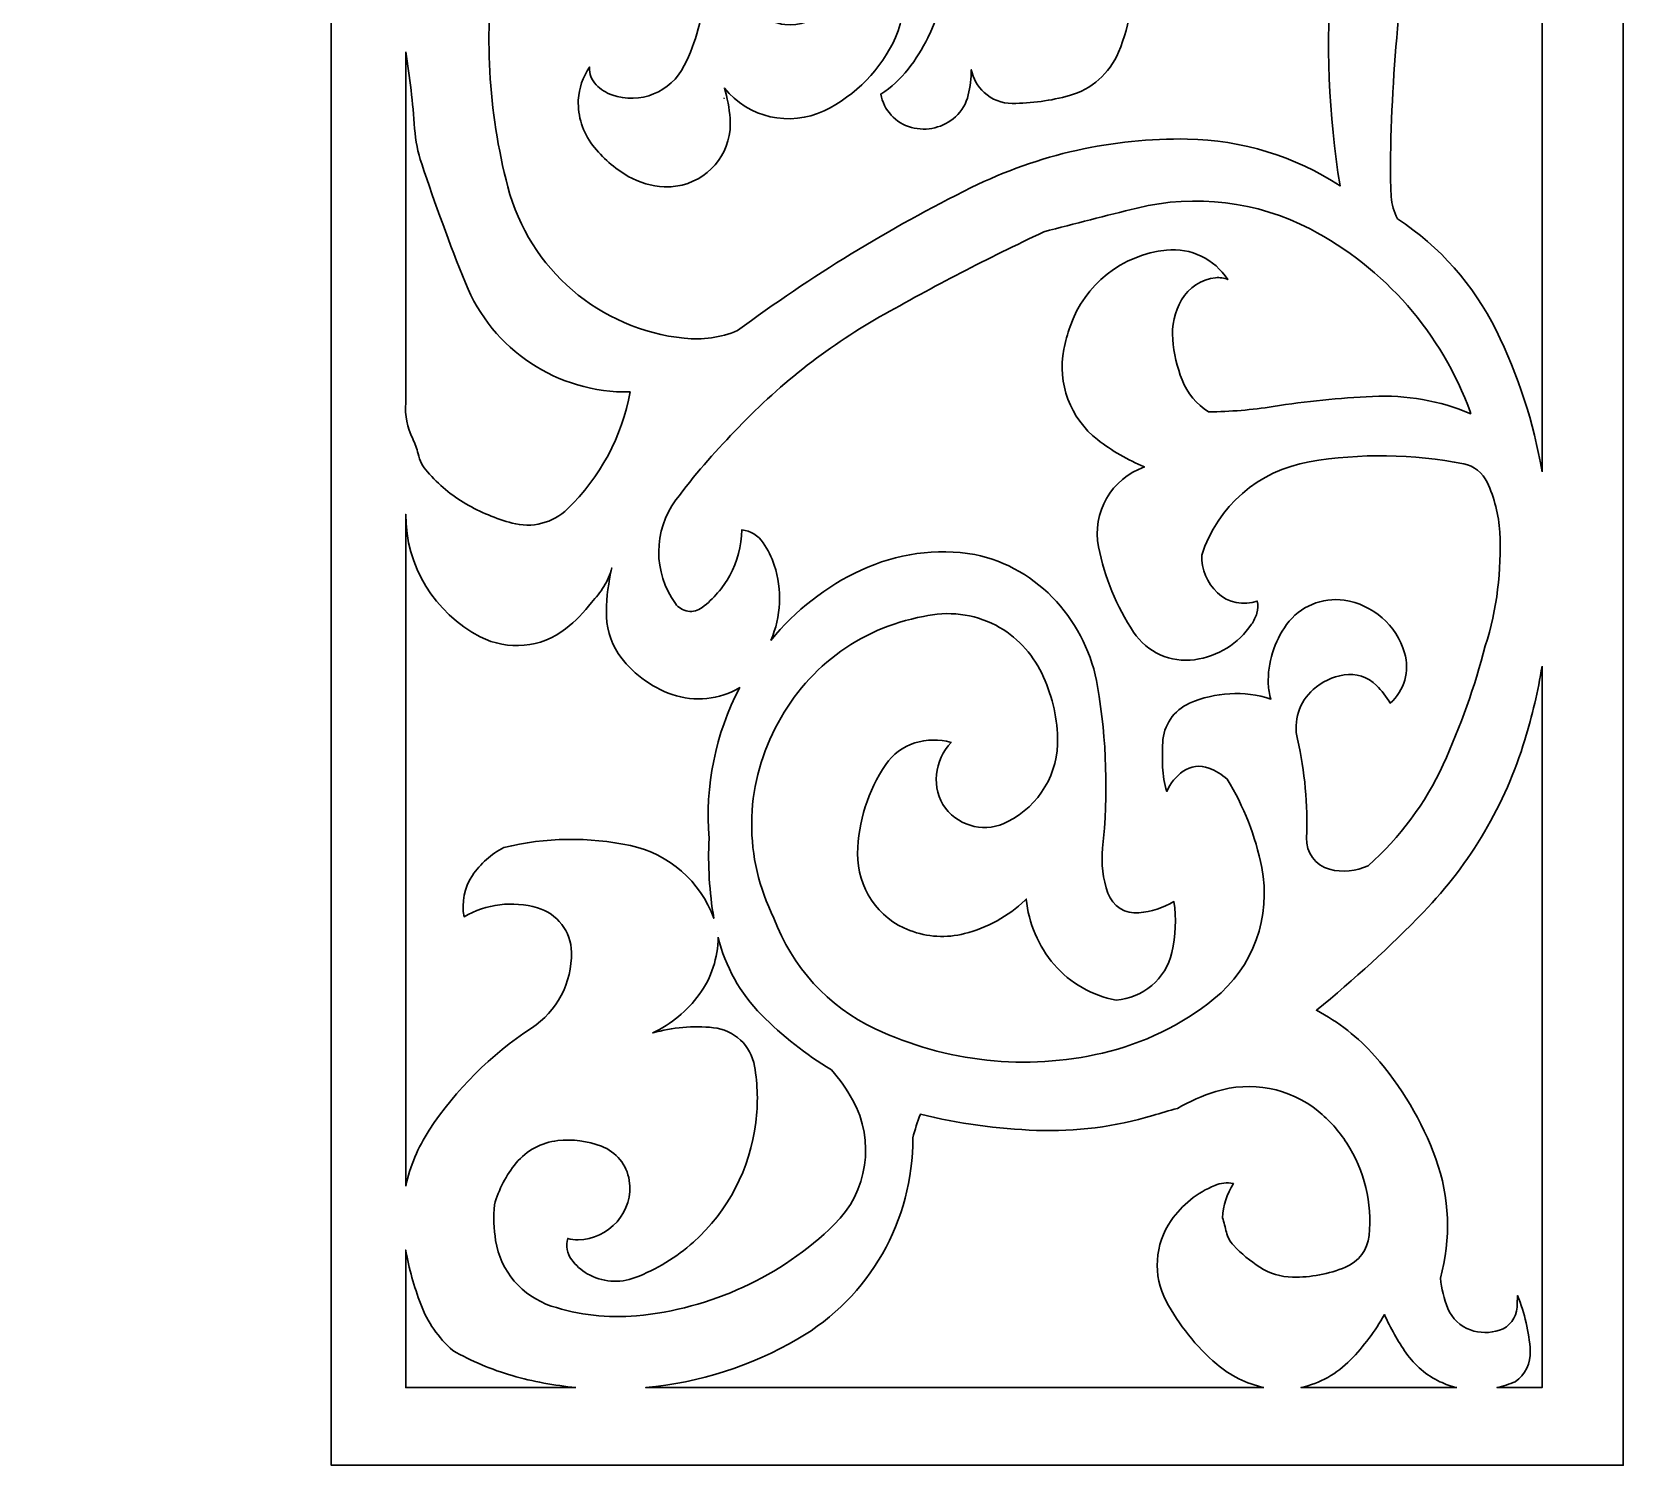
# Model space of a CAD drawing. Header units: centimetres. Extents: x 20.15 to 27, y -4.39 to 2.22.
# Drawn here: x 25.434 to 27, y -4.388 to -2.978 of the extents above; entities that cross this region are included whole.
import ezdxf

# ---------------------------------------------------------------- set-up
doc = ezdxf.new("R2010")
doc.units = ezdxf.units.CM
doc.header["$MEASUREMENT"] = 0
doc.layers.add('layer 1', color=7, linetype='Continuous')

msp = doc.modelspace()

# ---------------------------------------------------------------- linework, layer by layer
at = {"layer": 'layer 1', "color": 250, "lineweight": 30}
for points, knots in [([(26.99977, 2.218), (26.99977, 2.218), (26.99977, -4.38808), (26.99977, -4.38808), (26.99977, -4.38808), (26.99977, -4.38808), (25.72893, -4.38808), (25.72893, -4.38808), (25.72893, -4.38808), (25.72893, -4.38808), (25.72892, 0.95348), (25.72892, 0.95348), (25.72892, 0.95348), (25.72892, 0.95348), (21.4172, 0.95348), (21.4172, 0.95348), (21.4172, 0.95348), (21.4172, 0.95348), (21.4172, -4.38808), (21.4172, -4.38808), (21.4172, -4.38808), (21.4172, -4.38808), (20.1468, -4.38808), (20.1468, -4.38808), (20.1468, -4.38808), (20.1468, -4.38808), (20.1468, 2.218), (20.1468, 2.218), (20.1468, 2.218), (20.1468, 2.218), (26.99977, 2.218), (26.99977, 2.218)], [0, 0, 0, 0, 0.1111111, 0.1111111, 0.1111111, 0.1111111, 0.2222222, 0.2222222, 0.2222222, 0.2222222, 0.3333333, 0.3333333, 0.3333333, 0.3333333, 0.4444444, 0.4444444, 0.4444444, 0.4444444, 0.5555556, 0.5555556, 0.5555556, 0.5555556, 0.6666667, 0.6666667, 0.6666667, 0.6666667, 0.7777778, 0.7777778, 0.7777778, 0.7777778, 1, 1, 1, 1]), ([(26.23177, -2.88239), (26.23664, -2.89434), (26.23765, -2.90752), (26.23467, -2.92007), (26.23467, -2.92007), (26.23134, -2.93385), (26.2243, -2.94646), (26.21431, -2.95652), (26.21431, -2.95652), (26.20401, -2.9669), (26.18956, -2.97207), (26.17501, -2.97057), (26.17501, -2.97057), (26.15707, -2.96846), (26.14195, -2.95615), (26.13624, -2.93901), (26.13624, -2.93901), (26.13363, -2.9312), (26.13307, -2.92285), (26.13462, -2.91476), (26.13462, -2.91476), (26.13616, -2.90678), (26.1387, -2.89902), (26.1422, -2.89168), (26.1422, -2.89168), (26.15194, -2.85563), (26.15621, -2.81834), (26.15488, -2.78104), (26.15488, -2.78104), (26.15427, -2.76394), (26.14641, -2.74793), (26.13325, -2.737), (26.13325, -2.737), (26.12148, -2.73175), (26.10975, -2.7264), (26.09806, -2.72094), (26.09806, -2.72094), (26.08636, -2.71547), (26.07424, -2.71097), (26.06181, -2.70747), (26.06181, -2.70747), (26.115, -2.68803), (26.173, -2.68589), (26.22749, -2.70133), (26.22749, -2.70133), (26.26594, -2.71223), (26.29796, -2.73899), (26.31552, -2.77489), (26.31552, -2.77489), (26.34771, -2.84068), (26.34775, -2.91769), (26.31568, -2.98354), (26.31568, -2.98354), (26.31034, -2.99447), (26.30389, -3.00482), (26.29641, -3.01442), (26.29641, -3.01442), (26.28891, -3.02406), (26.2798, -3.03235), (26.26949, -3.03891), (26.26949, -3.03891), (26.27233, -3.05477), (26.28404, -3.06755), (26.29958, -3.07177), (26.29958, -3.07177), (26.31485, -3.07591), (26.33118, -3.07198), (26.34289, -3.06133), (26.34289, -3.06133), (26.34918, -3.0556), (26.35358, -3.0481), (26.35552, -3.03982), (26.35552, -3.03982), (26.35743, -3.03169), (26.3584, -3.02338), (26.35841, -3.01503), (26.35841, -3.01503), (26.36027, -3.02361), (26.3647, -3.03142), (26.37111, -3.03742), (26.37111, -3.03742), (26.37864, -3.0443), (26.38847, -3.04812), (26.39867, -3.04812), (26.39867, -3.04812), (26.41771, -3.04813), (26.43666, -3.04553), (26.455, -3.04042), (26.455, -3.04042), (26.47678, -3.03433), (26.49458, -3.01865), (26.50334, -2.9978), (26.50334, -2.9978), (26.51512, -2.96977), (26.51917, -2.93911), (26.51508, -2.90898), (26.51508, -2.90898), (26.51415, -2.90221), (26.51234, -2.89558), (26.50967, -2.88928), (26.50967, -2.88928), (26.50702, -2.88301), (26.50417, -2.87682), (26.50114, -2.87073), (26.50114, -2.87073), (26.51638, -2.88049), (26.53342, -2.88712), (26.55126, -2.89023), (26.55126, -2.89023), (26.5895, -2.89686), (26.62612, -2.87215), (26.63419, -2.8342), (26.63419, -2.8342), (26.64127, -2.80099), (26.64353, -2.76695), (26.64089, -2.73311), (26.64089, -2.73311), (26.65994, -2.74758), (26.68673, -2.7457), (26.70353, -2.72867), (26.70353, -2.72867), (26.71893, -2.71306), (26.7268, -2.69157), (26.72511, -2.66971), (26.72511, -2.66971), (26.72449, -2.6617), (26.72253, -2.65385), (26.71931, -2.64649), (26.71931, -2.64649), (26.71599, -2.63891), (26.70988, -2.63291), (26.70224, -2.62973), (26.70224, -2.62973), (26.70409, -2.64006), (26.70239, -2.65072), (26.69742, -2.65996), (26.69742, -2.65996), (26.69236, -2.66939), (26.68339, -2.6761), (26.67292, -2.67831), (26.67292, -2.67831), (26.66269, -2.68047), (26.65201, -2.67856), (26.64316, -2.67301), (26.64316, -2.67301), (26.62859, -2.66386), (26.62133, -2.64654), (26.62499, -2.62973), (26.62499, -2.62973), (26.64038, -2.61484), (26.65173, -2.59629), (26.65797, -2.5758), (26.65797, -2.5758), (26.66412, -2.55562), (26.66903, -2.5351), (26.6727, -2.51432), (26.6727, -2.51432), (26.68014, -2.50442), (26.69164, -2.49839), (26.70402, -2.4979), (26.70402, -2.4979), (26.7164, -2.4974), (26.7284, -2.50255), (26.73661, -2.51182), (26.73661, -2.51182), (26.74411, -2.52031), (26.75051, -2.52972), (26.75564, -2.53981), (26.75564, -2.53981), (26.76576, -2.54121), (26.77606, -2.54018), (26.7857, -2.53681), (26.7857, -2.53681), (26.79603, -2.53321), (26.80332, -2.52396), (26.8044, -2.51308), (26.8044, -2.51308), (26.80648, -2.49227), (26.80051, -2.47147), (26.78771, -2.45494), (26.78771, -2.45494), (26.77495, -2.43845), (26.7566, -2.42723), (26.73611, -2.4234), (26.73611, -2.4234), (26.71523, -2.41951), (26.69365, -2.42268), (26.67478, -2.43242), (26.67478, -2.43242), (26.66588, -2.43702), (26.65901, -2.44475), (26.65548, -2.45412), (26.65548, -2.45412), (26.66246, -2.44219), (26.66634, -2.4287), (26.66676, -2.41487), (26.66676, -2.41487), (26.66727, -2.3959), (26.66108, -2.37737), (26.64926, -2.36252), (26.64926, -2.36252), (26.63734, -2.34756), (26.62002, -2.33792), (26.60103, -2.33567), (26.60103, -2.33567), (26.5589, -2.33069), (26.51664, -2.34362), (26.48453, -2.37136), (26.48453, -2.37136), (26.46733, -2.38623), (26.45544, -2.4063), (26.45068, -2.42854), (26.45068, -2.42854), (26.446, -2.45213), (26.44882, -2.47657), (26.45874, -2.49848), (26.45874, -2.49848), (26.46201, -2.48802), (26.46764, -2.47845), (26.47518, -2.47052), (26.47518, -2.47052), (26.48268, -2.46263), (26.4914, -2.45599), (26.50098, -2.45085), (26.50098, -2.45085), (26.51892, -2.44123), (26.54096, -2.44367), (26.55637, -2.45696), (26.55637, -2.45696), (26.57104, -2.46962), (26.57979, -2.48782), (26.58054, -2.50718), (26.58054, -2.50718), (26.58214, -2.5488), (26.5685, -2.58959), (26.5422, -2.62189), (26.5422, -2.62189), (26.49913, -2.67485), (26.42131, -2.6831), (26.36797, -2.64051), (26.36797, -2.64051), (26.33985, -2.6178), (26.32284, -2.58407), (26.32129, -2.54795), (26.32129, -2.54795), (26.31597, -2.42391), (26.38688, -2.30905), (26.50008, -2.25807), (26.50008, -2.25807), (26.57111, -2.22609), (26.65117, -2.22013), (26.72617, -2.24119), (26.72617, -2.24119), (26.80085, -2.26216), (26.85508, -2.32685), (26.86278, -2.40404), (26.86278, -2.40404), (26.86781, -2.45449), (26.86372, -2.50546), (26.85074, -2.55448), (26.85074, -2.55448), (26.83885, -2.58192), (26.82509, -2.60852), (26.80956, -2.63409), (26.80956, -2.63409), (26.79404, -2.65964), (26.77984, -2.68597), (26.76701, -2.71297), (26.76701, -2.71297), (26.73687, -2.77744), (26.71853, -2.84676), (26.71285, -2.9177), (26.71285, -2.9177), (26.70719, -2.98832), (26.71001, -3.05936), (26.72124, -3.12931), (26.72124, -3.12931), (26.6766, -3.10014), (26.62466, -3.08416), (26.57135, -3.08321), (26.57135, -3.08321), (26.49758, -3.0819), (26.4246, -3.09829), (26.35848, -3.13103), (26.35848, -3.13103), (26.27778, -3.17098), (26.20083, -3.21807), (26.12853, -3.27174), (26.12853, -3.27174), (26.11196, -3.27849), (26.09397, -3.28105), (26.07618, -3.27922), (26.07618, -3.27922), (25.99294, -3.27065), (25.92373, -3.2112), (25.90257, -3.13024), (25.90257, -3.13024), (25.88312, -3.05572), (25.87889, -2.97801), (25.89012, -2.90181), (25.89012, -2.90181), (25.896, -2.86193), (25.91227, -2.82426), (25.93729, -2.79264), (25.93729, -2.79264), (25.94317, -2.78521), (25.94958, -2.77821), (25.95646, -2.77168), (25.95646, -2.77168), (25.96519, -2.77065), (25.97394, -2.76976), (25.9827, -2.76901), (25.9827, -2.76901), (25.99145, -2.76827), (26.00018, -2.76746), (26.00891, -2.7666), (26.00891, -2.7666), (26.02307, -2.765), (26.03726, -2.76363), (26.05147, -2.7625), (26.05147, -2.7625), (26.06588, -2.76136), (26.08036, -2.76365), (26.09371, -2.7692), (26.09371, -2.7692), (26.10635, -2.77445), (26.11401, -2.78743), (26.1125, -2.80104), (26.1125, -2.80104), (26.11032, -2.8207), (26.10668, -2.84016), (26.10163, -2.85928), (26.10163, -2.85928), (26.0983, -2.87188), (26.09676, -2.88489), (26.09707, -2.89791), (26.09707, -2.89791), (26.09737, -2.91088), (26.09711, -2.92386), (26.09628, -2.9368), (26.09628, -2.9368), (26.09451, -2.9626), (26.08767, -2.9878), (26.07615, -3.01095), (26.07615, -3.01095), (26.06313, -3.03717), (26.03254, -3.04953), (26.00494, -3.03978), (26.00494, -3.03978), (25.99911, -3.03761), (25.99382, -3.03419), (25.98944, -3.02978), (25.98944, -3.02978), (25.98491, -3.0252), (25.98259, -3.01888), (25.98309, -3.01246), (25.98309, -3.01246), (25.97637, -3.02197), (25.9725, -3.0332), (25.97194, -3.04484), (25.97194, -3.04484), (25.97129, -3.06084), (25.97627, -3.07655), (25.98603, -3.08924), (25.98603, -3.08924), (25.99559, -3.10167), (26.0075, -3.11208), (26.0211, -3.11989), (26.0211, -3.11989), (26.03192, -3.1261), (26.04407, -3.12962), (26.05653, -3.13015), (26.05653, -3.13015), (26.06244, -3.13039), (26.06834, -3.12982), (26.07409, -3.12845), (26.07409, -3.12845), (26.10378, -3.12111), (26.12376, -3.09336), (26.12123, -3.06288), (26.12123, -3.06288), (26.1204, -3.05276), (26.11851, -3.04276), (26.11559, -3.03303), (26.11559, -3.03303), (26.1392, -3.06234), (26.17981, -3.07157), (26.21374, -3.05529), (26.21374, -3.05529), (26.24495, -3.04032), (26.26983, -3.01478), (26.28395, -2.98318), (26.28395, -2.98318), (26.29906, -2.94935), (26.29093, -2.90971), (26.26371, -2.88459), (26.26371, -2.88459), (26.25901, -2.8816), (26.25354, -2.88006), (26.24797, -2.88016), (26.24797, -2.88016), (26.2425, -2.88027), (26.23706, -2.88101), (26.23177, -2.88239)], [0, 0, 0, 0, 0.0098039, 0.0098039, 0.0098039, 0.0098039, 0.0196078, 0.0196078, 0.0196078, 0.0196078, 0.0294118, 0.0294118, 0.0294118, 0.0294118, 0.0392157, 0.0392157, 0.0392157, 0.0392157, 0.0490196, 0.0490196, 0.0490196, 0.0490196, 0.0588235, 0.0588235, 0.0588235, 0.0588235, 0.0686275, 0.0686275, 0.0686275, 0.0686275, 0.0784314, 0.0784314, 0.0784314, 0.0784314, 0.0882353, 0.0882353, 0.0882353, 0.0882353, 0.0980392, 0.0980392, 0.0980392, 0.0980392, 0.1078431, 0.1078431, 0.1078431, 0.1078431, 0.1176471, 0.1176471, 0.1176471, 0.1176471, 0.127451, 0.127451, 0.127451, 0.127451, 0.1372549, 0.1372549, 0.1372549, 0.1372549, 0.1470588, 0.1470588, 0.1470588, 0.1470588, 0.1568627, 0.1568627, 0.1568627, 0.1568627, 0.1666667, 0.1666667, 0.1666667, 0.1666667, 0.1764706, 0.1764706, 0.1764706, 0.1764706, 0.1862745, 0.1862745, 0.1862745, 0.1862745, 0.1960784, 0.1960784, 0.1960784, 0.1960784, 0.2058824, 0.2058824, 0.2058824, 0.2058824, 0.2156863, 0.2156863, 0.2156863, 0.2156863, 0.2254902, 0.2254902, 0.2254902, 0.2254902, 0.2352941, 0.2352941, 0.2352941, 0.2352941, 0.245098, 0.245098, 0.245098, 0.245098, 0.254902, 0.254902, 0.254902, 0.254902, 0.2647059, 0.2647059, 0.2647059, 0.2647059, 0.2745098, 0.2745098, 0.2745098, 0.2745098, 0.2843137, 0.2843137, 0.2843137, 0.2843137, 0.2941176, 0.2941176, 0.2941176, 0.2941176, 0.3039216, 0.3039216, 0.3039216, 0.3039216, 0.3137255, 0.3137255, 0.3137255, 0.3137255, 0.3235294, 0.3235294, 0.3235294, 0.3235294, 0.3333333, 0.3333333, 0.3333333, 0.3333333, 0.3431373, 0.3431373, 0.3431373, 0.3431373, 0.3529412, 0.3529412, 0.3529412, 0.3529412, 0.3627451, 0.3627451, 0.3627451, 0.3627451, 0.372549, 0.372549, 0.372549, 0.372549, 0.3823529, 0.3823529, 0.3823529, 0.3823529, 0.3921569, 0.3921569, 0.3921569, 0.3921569, 0.4019608, 0.4019608, 0.4019608, 0.4019608, 0.4117647, 0.4117647, 0.4117647, 0.4117647, 0.4215686, 0.4215686, 0.4215686, 0.4215686, 0.4313725, 0.4313725, 0.4313725, 0.4313725, 0.4411765, 0.4411765, 0.4411765, 0.4411765, 0.4509804, 0.4509804, 0.4509804, 0.4509804, 0.4607843, 0.4607843, 0.4607843, 0.4607843, 0.4705882, 0.4705882, 0.4705882, 0.4705882, 0.4803922, 0.4803922, 0.4803922, 0.4803922, 0.4901961, 0.4901961, 0.4901961, 0.4901961, 0.5, 0.5, 0.5, 0.5, 0.5098039, 0.5098039, 0.5098039, 0.5098039, 0.5196078, 0.5196078, 0.5196078, 0.5196078, 0.5294118, 0.5294118, 0.5294118, 0.5294118, 0.5392157, 0.5392157, 0.5392157, 0.5392157, 0.5490196, 0.5490196, 0.5490196, 0.5490196, 0.5588235, 0.5588235, 0.5588235, 0.5588235, 0.5686275, 0.5686275, 0.5686275, 0.5686275, 0.5784314, 0.5784314, 0.5784314, 0.5784314, 0.5882353, 0.5882353, 0.5882353, 0.5882353, 0.5980392, 0.5980392, 0.5980392, 0.5980392, 0.6078431, 0.6078431, 0.6078431, 0.6078431, 0.6176471, 0.6176471, 0.6176471, 0.6176471, 0.627451, 0.627451, 0.627451, 0.627451, 0.6372549, 0.6372549, 0.6372549, 0.6372549, 0.6470588, 0.6470588, 0.6470588, 0.6470588, 0.6568627, 0.6568627, 0.6568627, 0.6568627, 0.6666667, 0.6666667, 0.6666667, 0.6666667, 0.6764706, 0.6764706, 0.6764706, 0.6764706, 0.6862745, 0.6862745, 0.6862745, 0.6862745, 0.6960784, 0.6960784, 0.6960784, 0.6960784, 0.7058824, 0.7058824, 0.7058824, 0.7058824, 0.7156863, 0.7156863, 0.7156863, 0.7156863, 0.7254902, 0.7254902, 0.7254902, 0.7254902, 0.7352941, 0.7352941, 0.7352941, 0.7352941, 0.745098, 0.745098, 0.745098, 0.745098, 0.754902, 0.754902, 0.754902, 0.754902, 0.7647059, 0.7647059, 0.7647059, 0.7647059, 0.7745098, 0.7745098, 0.7745098, 0.7745098, 0.7843137, 0.7843137, 0.7843137, 0.7843137, 0.7941176, 0.7941176, 0.7941176, 0.7941176, 0.8039216, 0.8039216, 0.8039216, 0.8039216, 0.8137255, 0.8137255, 0.8137255, 0.8137255, 0.8235294, 0.8235294, 0.8235294, 0.8235294, 0.8333333, 0.8333333, 0.8333333, 0.8333333, 0.8431373, 0.8431373, 0.8431373, 0.8431373, 0.8529412, 0.8529412, 0.8529412, 0.8529412, 0.8627451, 0.8627451, 0.8627451, 0.8627451, 0.872549, 0.872549, 0.872549, 0.872549, 0.8823529, 0.8823529, 0.8823529, 0.8823529, 0.8921569, 0.8921569, 0.8921569, 0.8921569, 0.9019608, 0.9019608, 0.9019608, 0.9019608, 0.9117647, 0.9117647, 0.9117647, 0.9117647, 0.9215686, 0.9215686, 0.9215686, 0.9215686, 0.9313725, 0.9313725, 0.9313725, 0.9313725, 0.9411765, 0.9411765, 0.9411765, 0.9411765, 0.9509804, 0.9509804, 0.9509804, 0.9509804, 0.9607843, 0.9607843, 0.9607843, 0.9607843, 0.9705882, 0.9705882, 0.9705882, 0.9705882, 0.9803922, 0.9803922, 0.9803922, 0.9803922, 1, 1, 1, 1]), ([(26.92, -3.41073), (26.91173, -3.36234), (26.89651, -3.31542), (26.87478, -3.27141), (26.87478, -3.27141), (26.85278, -3.22684), (26.81932, -3.18896), (26.7778, -3.16164), (26.7778, -3.16164), (26.77427, -3.15492), (26.77218, -3.14754), (26.77168, -3.13996), (26.77168, -3.13996), (26.77118, -3.13247), (26.7709, -3.12496), (26.77084, -3.11745), (26.77084, -3.11745), (26.771, -3.06973), (26.77333, -3.02204), (26.7778, -2.97454), (26.7778, -2.97454), (26.78151, -2.93512), (26.78639, -2.89581), (26.79242, -2.85668), (26.79242, -2.85668), (26.79732, -2.8256), (26.80402, -2.79483), (26.81247, -2.76452), (26.81247, -2.76452), (26.82102, -2.73385), (26.83649, -2.70552), (26.85767, -2.68174), (26.85767, -2.68174), (26.87471, -2.66151), (26.88857, -2.63882), (26.89877, -2.61441), (26.89877, -2.61441), (26.90896, -2.59006), (26.91609, -2.56455), (26.92001, -2.53844), (26.92001, -2.53844), (26.92001, -2.53844), (26.92001, -3.41074), (26.92001, -3.41074)], [0, 0, 0, 0, 0.0833333, 0.0833333, 0.0833333, 0.0833333, 0.1666667, 0.1666667, 0.1666667, 0.1666667, 0.25, 0.25, 0.25, 0.25, 0.3333333, 0.3333333, 0.3333333, 0.3333333, 0.4166667, 0.4166667, 0.4166667, 0.4166667, 0.5, 0.5, 0.5, 0.5, 0.5833333, 0.5833333, 0.5833333, 0.5833333, 0.6666667, 0.6666667, 0.6666667, 0.6666667, 0.75, 0.75, 0.75, 0.75, 0.8333333, 0.8333333, 0.8333333, 0.8333333, 1, 1, 1, 1]), ([(25.8021, -2.99727), (25.80627, -3.02233), (25.80922, -3.04758), (25.81094, -3.07293), (25.81094, -3.07293), (25.81175, -3.08478), (25.81406, -3.09647), (25.81784, -3.10773), (25.81784, -3.10773), (25.83105, -3.14714), (25.84538, -3.18616), (25.86083, -3.22474), (25.86083, -3.22474), (25.88729, -3.29075), (25.95176, -3.33348), (26.02285, -3.33201), (26.02285, -3.33201), (26.01498, -3.37589), (25.99345, -3.41619), (25.96135, -3.44713), (25.96135, -3.44713), (25.94689, -3.46107), (25.92613, -3.46638), (25.90674, -3.4611), (25.90674, -3.4611), (25.89086, -3.45678), (25.87562, -3.4504), (25.8614, -3.44212), (25.8614, -3.44212), (25.84715, -3.43382), (25.83436, -3.4232), (25.82358, -3.41073), (25.82358, -3.41073), (25.81904, -3.40566), (25.81585, -3.39954), (25.81431, -3.39292), (25.81431, -3.39292), (25.81312, -3.38786), (25.81137, -3.38295), (25.80908, -3.37828), (25.80908, -3.37828), (25.80365, -3.36722), (25.80124, -3.35491), (25.8021, -3.34263), (25.8021, -3.34263), (25.8021, -3.34263), (25.8021, -2.99727), (25.8021, -2.99727)], [0, 0, 0, 0, 0.0769231, 0.0769231, 0.0769231, 0.0769231, 0.1538462, 0.1538462, 0.1538462, 0.1538462, 0.2307692, 0.2307692, 0.2307692, 0.2307692, 0.3076923, 0.3076923, 0.3076923, 0.3076923, 0.3846154, 0.3846154, 0.3846154, 0.3846154, 0.4615385, 0.4615385, 0.4615385, 0.4615385, 0.5384615, 0.5384615, 0.5384615, 0.5384615, 0.6153846, 0.6153846, 0.6153846, 0.6153846, 0.6923077, 0.6923077, 0.6923077, 0.6923077, 0.7692308, 0.7692308, 0.7692308, 0.7692308, 0.8461538, 0.8461538, 0.8461538, 0.8461538, 1, 1, 1, 1]), ([(26.11515, -3.04295), (26.11515, -3.04295), (26.11525, -3.04307), (26.11525, -3.04307), (26.11525, -3.04307), (26.11525, -3.04307), (26.11535, -3.04319), (26.11535, -3.04319)], [0, 0, 0, 0, 0.3333333, 0.3333333, 0.3333333, 0.3333333, 1, 1, 1, 1]), ([(26.16133, -3.57647), (26.17154, -3.55308), (26.17274, -3.52675), (26.16468, -3.50254), (26.16468, -3.50254), (26.16209, -3.49472), (26.15845, -3.48728), (26.15389, -3.48042), (26.15389, -3.48042), (26.1491, -3.47324), (26.14133, -3.46862), (26.13273, -3.46785), (26.13273, -3.46785), (26.13263, -3.48355), (26.12858, -3.49898), (26.12096, -3.51271), (26.12096, -3.51271), (26.11415, -3.52494), (26.1049, -3.53564), (26.09378, -3.54414), (26.09378, -3.54414), (26.08981, -3.54719), (26.08478, -3.5485), (26.07982, -3.54778), (26.07982, -3.54778), (26.07487, -3.54706), (26.0704, -3.54435), (26.06746, -3.54029), (26.06746, -3.54029), (26.04536, -3.50982), (26.04559, -3.46848), (26.068, -3.43823), (26.068, -3.43823), (26.08558, -3.4145), (26.10486, -3.39207), (26.12567, -3.37111), (26.12567, -3.37111), (26.16722, -3.32649), (26.21533, -3.28844), (26.26834, -3.2583), (26.26834, -3.2583), (26.32106, -3.22833), (26.37491, -3.20038), (26.42977, -3.17453), (26.42977, -3.17453), (26.46032, -3.16645), (26.49095, -3.15864), (26.52164, -3.15112), (26.52164, -3.15112), (26.57896, -3.13707), (26.63946, -3.1444), (26.69178, -3.17169), (26.69178, -3.17169), (26.76513, -3.20996), (26.82144, -3.27445), (26.84952, -3.35227), (26.84952, -3.35227), (26.84966, -3.35265), (26.84978, -3.35305), (26.84988, -3.35345), (26.84988, -3.35345), (26.81934, -3.3406), (26.78631, -3.33477), (26.75321, -3.33638), (26.75321, -3.33638), (26.72051, -3.33797), (26.68791, -3.34131), (26.65557, -3.34638), (26.65557, -3.34638), (26.63454, -3.34967), (26.6133, -3.35143), (26.59201, -3.35162), (26.59201, -3.35162), (26.58013, -3.34426), (26.57096, -3.33322), (26.5659, -3.32019), (26.5659, -3.32019), (26.56095, -3.30743), (26.55782, -3.29402), (26.55662, -3.28039), (26.55662, -3.28039), (26.55543, -3.26681), (26.55847, -3.25319), (26.56531, -3.2414), (26.56531, -3.2414), (26.57238, -3.22923), (26.58485, -3.22117), (26.59884, -3.2197), (26.59884, -3.2197), (26.60087, -3.2195), (26.60292, -3.21951), (26.60495, -3.21975), (26.60495, -3.21975), (26.60699, -3.21998), (26.60897, -3.22058), (26.6108, -3.22153), (26.6108, -3.22153), (26.59778, -3.20122), (26.57446, -3.18997), (26.55047, -3.19244), (26.55047, -3.19244), (26.50692, -3.19692), (26.46995, -3.22623), (26.45571, -3.26763), (26.45571, -3.26763), (26.45319, -3.27496), (26.45116, -3.28245), (26.44965, -3.29006), (26.44965, -3.29006), (26.443, -3.32359), (26.45578, -3.35797), (26.48273, -3.37897), (26.48273, -3.37897), (26.49682, -3.38996), (26.51232, -3.399), (26.52882, -3.40585), (26.52882, -3.40585), (26.49627, -3.4172), (26.47702, -3.45071), (26.48368, -3.48453), (26.48368, -3.48453), (26.48957, -3.51449), (26.50128, -3.54299), (26.51817, -3.56843), (26.51817, -3.56843), (26.53133, -3.58825), (26.55466, -3.59878), (26.57823, -3.59551), (26.57823, -3.59551), (26.60098, -3.59236), (26.6213, -3.57972), (26.63417, -3.5607), (26.63417, -3.5607), (26.63643, -3.55735), (26.6382, -3.55369), (26.6394, -3.54983), (26.6394, -3.54983), (26.64062, -3.54592), (26.64077, -3.54176), (26.63983, -3.53777), (26.63983, -3.53777), (26.62626, -3.54276), (26.61102, -3.53961), (26.60054, -3.52965), (26.60054, -3.52965), (26.59041, -3.52003), (26.58483, -3.50656), (26.58518, -3.4926), (26.58518, -3.4926), (26.60054, -3.44471), (26.64132, -3.40933), (26.69089, -3.40082), (26.69089, -3.40082), (26.7413, -3.39219), (26.79288, -3.39286), (26.84305, -3.40282), (26.84305, -3.40282), (26.85309, -3.40491), (26.86158, -3.41161), (26.86594, -3.4209), (26.86594, -3.4209), (26.87317, -3.43629), (26.87737, -3.45294), (26.8783, -3.46993), (26.8783, -3.46993), (26.8804, -3.50782), (26.87559, -3.54578), (26.86414, -3.58196), (26.86414, -3.58196), (26.85374, -3.62199), (26.83986, -3.66104), (26.82267, -3.69865), (26.82267, -3.69865), (26.80532, -3.7366), (26.78021, -3.77051), (26.74899, -3.79818), (26.74899, -3.79818), (26.73711, -3.80389), (26.72358, -3.80513), (26.71086, -3.8017), (26.71086, -3.8017), (26.69702, -3.79798), (26.68763, -3.78512), (26.68826, -3.7708), (26.68826, -3.7708), (26.6897, -3.73818), (26.6867, -3.70552), (26.67933, -3.67371), (26.67933, -3.67371), (26.67518, -3.65583), (26.68114, -3.63708), (26.69484, -3.62486), (26.69484, -3.62486), (26.70336, -3.61726), (26.71389, -3.61228), (26.72515, -3.6105), (26.72515, -3.6105), (26.73683, -3.60865), (26.74869, -3.6125), (26.75705, -3.62084), (26.75705, -3.62084), (26.76227, -3.62605), (26.76683, -3.63189), (26.7706, -3.63823), (26.7706, -3.63823), (26.78449, -3.62588), (26.79004, -3.60665), (26.78482, -3.5888), (26.78482, -3.5888), (26.77682, -3.56138), (26.7536, -3.54116), (26.72534, -3.53703), (26.72534, -3.53703), (26.7035, -3.53384), (26.68171, -3.54299), (26.66873, -3.56083), (26.66873, -3.56083), (26.65634, -3.57785), (26.64998, -3.59849), (26.65066, -3.61953), (26.65066, -3.61953), (26.65077, -3.62202), (26.65102, -3.62449), (26.65141, -3.62696), (26.65141, -3.62696), (26.65179, -3.62942), (26.65238, -3.63185), (26.65318, -3.63422), (26.65318, -3.63422), (26.62688, -3.6258), (26.59842, -3.6273), (26.57314, -3.63843), (26.57314, -3.63843), (26.55772, -3.64523), (26.5475, -3.66017), (26.54679, -3.67701), (26.54679, -3.67701), (26.54644, -3.68508), (26.54641, -3.69315), (26.54669, -3.70123), (26.54669, -3.70123), (26.54698, -3.70933), (26.54839, -3.71736), (26.55091, -3.72507), (26.55091, -3.72507), (26.55428, -3.71709), (26.55983, -3.71023), (26.56692, -3.70527), (26.56692, -3.70527), (26.5743, -3.70011), (26.58378, -3.69895), (26.59219, -3.70218), (26.59219, -3.70218), (26.5988, -3.70472), (26.60491, -3.7084), (26.61025, -3.71304), (26.61025, -3.71304), (26.62659, -3.73976), (26.63809, -3.76915), (26.64421, -3.79986), (26.64421, -3.79986), (26.6539, -3.84838), (26.63575, -3.8983), (26.59719, -3.92931), (26.59719, -3.92931), (26.56517, -3.95507), (26.52774, -3.97328), (26.48771, -3.98257), (26.48771, -3.98257), (26.41258, -4.00003), (26.33372, -3.9916), (26.26396, -3.9587), (26.26396, -3.9587), (26.21774, -3.9369), (26.18195, -3.8977), (26.16441, -3.8497), (26.16441, -3.8497), (26.13467, -3.79088), (26.13519, -3.72127), (26.16573, -3.66287), (26.16573, -3.66287), (26.19415, -3.60529), (26.24819, -3.56452), (26.31135, -3.55297), (26.31135, -3.55297), (26.33541, -3.54725), (26.36072, -3.55035), (26.38269, -3.56168), (26.38269, -3.56168), (26.40237, -3.57223), (26.41819, -3.58876), (26.42789, -3.60888), (26.42789, -3.60888), (26.43744, -3.62872), (26.44274, -3.65034), (26.44344, -3.67235), (26.44344, -3.67235), (26.44454, -3.70698), (26.42544, -3.73913), (26.39451, -3.75476), (26.39451, -3.75476), (26.37358, -3.76609), (26.34751, -3.76049), (26.33308, -3.74155), (26.33308, -3.74155), (26.31866, -3.72261), (26.32217, -3.69403), (26.33866, -3.67687), (26.33866, -3.67687), (26.32695, -3.67359), (26.31454, -3.67377), (26.30293, -3.6774), (26.30293, -3.6774), (26.29123, -3.68105), (26.28113, -3.68857), (26.27428, -3.69873), (26.27428, -3.69873), (26.25685, -3.72457), (26.24728, -3.75488), (26.24669, -3.78605), (26.24669, -3.78605), (26.24607, -3.81963), (26.26654, -3.84998), (26.29792, -3.86193), (26.29792, -3.86193), (26.31518, -3.86852), (26.33404, -3.8696), (26.35194, -3.86503), (26.35194, -3.86503), (26.3743, -3.85936), (26.39481, -3.84803), (26.4115, -3.83211), (26.4115, -3.83211), (26.41186, -3.83177), (26.41219, -3.8314), (26.41249, -3.83102), (26.41249, -3.83102), (26.41487, -3.85483), (26.42448, -3.87733), (26.44007, -3.89549), (26.44007, -3.89549), (26.45573, -3.91377), (26.47718, -3.9261), (26.50086, -3.93044), (26.50086, -3.93044), (26.52749, -3.9286), (26.54979, -3.90962), (26.55582, -3.88361), (26.55582, -3.88361), (26.55963, -3.86716), (26.56031, -3.85014), (26.5578, -3.83344), (26.5578, -3.83344), (26.5473, -3.83962), (26.53558, -3.84345), (26.52346, -3.84467), (26.52346, -3.84467), (26.51005, -3.84602), (26.49745, -3.83802), (26.49294, -3.82532), (26.49294, -3.82532), (26.48792, -3.81115), (26.48613, -3.79603), (26.48771, -3.78108), (26.48771, -3.78108), (26.4933, -3.72801), (26.49165, -3.67444), (26.48278, -3.62182), (26.48278, -3.62182), (26.47753, -3.59068), (26.46349, -3.56171), (26.44229, -3.5383), (26.44229, -3.5383), (26.421, -3.5148), (26.39291, -3.49857), (26.36191, -3.49187), (26.36191, -3.49187), (26.32399, -3.4857), (26.28511, -3.49105), (26.25027, -3.50725), (26.25027, -3.50725), (26.21576, -3.5233), (26.18536, -3.54695), (26.16133, -3.57647)], [0, 0, 0, 0, 0.0103093, 0.0103093, 0.0103093, 0.0103093, 0.0206186, 0.0206186, 0.0206186, 0.0206186, 0.0309278, 0.0309278, 0.0309278, 0.0309278, 0.0412371, 0.0412371, 0.0412371, 0.0412371, 0.0515464, 0.0515464, 0.0515464, 0.0515464, 0.0618557, 0.0618557, 0.0618557, 0.0618557, 0.0721649, 0.0721649, 0.0721649, 0.0721649, 0.0824742, 0.0824742, 0.0824742, 0.0824742, 0.0927835, 0.0927835, 0.0927835, 0.0927835, 0.1030928, 0.1030928, 0.1030928, 0.1030928, 0.1134021, 0.1134021, 0.1134021, 0.1134021, 0.1237113, 0.1237113, 0.1237113, 0.1237113, 0.1340206, 0.1340206, 0.1340206, 0.1340206, 0.1443299, 0.1443299, 0.1443299, 0.1443299, 0.1546392, 0.1546392, 0.1546392, 0.1546392, 0.1649485, 0.1649485, 0.1649485, 0.1649485, 0.1752577, 0.1752577, 0.1752577, 0.1752577, 0.185567, 0.185567, 0.185567, 0.185567, 0.1958763, 0.1958763, 0.1958763, 0.1958763, 0.2061856, 0.2061856, 0.2061856, 0.2061856, 0.2164948, 0.2164948, 0.2164948, 0.2164948, 0.2268041, 0.2268041, 0.2268041, 0.2268041, 0.2371134, 0.2371134, 0.2371134, 0.2371134, 0.2474227, 0.2474227, 0.2474227, 0.2474227, 0.257732, 0.257732, 0.257732, 0.257732, 0.2680412, 0.2680412, 0.2680412, 0.2680412, 0.2783505, 0.2783505, 0.2783505, 0.2783505, 0.2886598, 0.2886598, 0.2886598, 0.2886598, 0.2989691, 0.2989691, 0.2989691, 0.2989691, 0.3092784, 0.3092784, 0.3092784, 0.3092784, 0.3195876, 0.3195876, 0.3195876, 0.3195876, 0.3298969, 0.3298969, 0.3298969, 0.3298969, 0.3402062, 0.3402062, 0.3402062, 0.3402062, 0.3505155, 0.3505155, 0.3505155, 0.3505155, 0.3608247, 0.3608247, 0.3608247, 0.3608247, 0.371134, 0.371134, 0.371134, 0.371134, 0.3814433, 0.3814433, 0.3814433, 0.3814433, 0.3917526, 0.3917526, 0.3917526, 0.3917526, 0.4020619, 0.4020619, 0.4020619, 0.4020619, 0.4123711, 0.4123711, 0.4123711, 0.4123711, 0.4226804, 0.4226804, 0.4226804, 0.4226804, 0.4329897, 0.4329897, 0.4329897, 0.4329897, 0.443299, 0.443299, 0.443299, 0.443299, 0.4536082, 0.4536082, 0.4536082, 0.4536082, 0.4639175, 0.4639175, 0.4639175, 0.4639175, 0.4742268, 0.4742268, 0.4742268, 0.4742268, 0.4845361, 0.4845361, 0.4845361, 0.4845361, 0.4948454, 0.4948454, 0.4948454, 0.4948454, 0.5051546, 0.5051546, 0.5051546, 0.5051546, 0.5154639, 0.5154639, 0.5154639, 0.5154639, 0.5257732, 0.5257732, 0.5257732, 0.5257732, 0.5360825, 0.5360825, 0.5360825, 0.5360825, 0.5463918, 0.5463918, 0.5463918, 0.5463918, 0.556701, 0.556701, 0.556701, 0.556701, 0.5670103, 0.5670103, 0.5670103, 0.5670103, 0.5773196, 0.5773196, 0.5773196, 0.5773196, 0.5876289, 0.5876289, 0.5876289, 0.5876289, 0.5979381, 0.5979381, 0.5979381, 0.5979381, 0.6082474, 0.6082474, 0.6082474, 0.6082474, 0.6185567, 0.6185567, 0.6185567, 0.6185567, 0.628866, 0.628866, 0.628866, 0.628866, 0.6391753, 0.6391753, 0.6391753, 0.6391753, 0.6494845, 0.6494845, 0.6494845, 0.6494845, 0.6597938, 0.6597938, 0.6597938, 0.6597938, 0.6701031, 0.6701031, 0.6701031, 0.6701031, 0.6804124, 0.6804124, 0.6804124, 0.6804124, 0.6907216, 0.6907216, 0.6907216, 0.6907216, 0.7010309, 0.7010309, 0.7010309, 0.7010309, 0.7113402, 0.7113402, 0.7113402, 0.7113402, 0.7216495, 0.7216495, 0.7216495, 0.7216495, 0.7319588, 0.7319588, 0.7319588, 0.7319588, 0.742268, 0.742268, 0.742268, 0.742268, 0.7525773, 0.7525773, 0.7525773, 0.7525773, 0.7628866, 0.7628866, 0.7628866, 0.7628866, 0.7731959, 0.7731959, 0.7731959, 0.7731959, 0.7835052, 0.7835052, 0.7835052, 0.7835052, 0.7938144, 0.7938144, 0.7938144, 0.7938144, 0.8041237, 0.8041237, 0.8041237, 0.8041237, 0.814433, 0.814433, 0.814433, 0.814433, 0.8247423, 0.8247423, 0.8247423, 0.8247423, 0.8350515, 0.8350515, 0.8350515, 0.8350515, 0.8453608, 0.8453608, 0.8453608, 0.8453608, 0.8556701, 0.8556701, 0.8556701, 0.8556701, 0.8659794, 0.8659794, 0.8659794, 0.8659794, 0.8762887, 0.8762887, 0.8762887, 0.8762887, 0.8865979, 0.8865979, 0.8865979, 0.8865979, 0.8969072, 0.8969072, 0.8969072, 0.8969072, 0.9072165, 0.9072165, 0.9072165, 0.9072165, 0.9175258, 0.9175258, 0.9175258, 0.9175258, 0.9278351, 0.9278351, 0.9278351, 0.9278351, 0.9381443, 0.9381443, 0.9381443, 0.9381443, 0.9484536, 0.9484536, 0.9484536, 0.9484536, 0.9587629, 0.9587629, 0.9587629, 0.9587629, 0.9690722, 0.9690722, 0.9690722, 0.9690722, 0.9793814, 0.9793814, 0.9793814, 0.9793814, 1, 1, 1, 1]), ([(25.8021, -4.11361), (25.8021, -4.11361), (25.8021, -3.45242), (25.8021, -3.45242), (25.8021, -3.45242), (25.80212, -3.5032), (25.83042, -3.5497), (25.87554, -3.57299), (25.87554, -3.57299), (25.90265, -3.58698), (25.93539, -3.58394), (25.95944, -3.56517), (25.95944, -3.56517), (25.96906, -3.55767), (25.97762, -3.5489), (25.98488, -3.53909), (25.98488, -3.53909), (25.98948, -3.53432), (25.99355, -3.52907), (25.99705, -3.52344), (25.99705, -3.52344), (26.00056, -3.51779), (26.0032, -3.51166), (26.00488, -3.50522), (26.00488, -3.50522), (26.00159, -3.51925), (25.99979, -3.53357), (25.9995, -3.54797), (25.9995, -3.54797), (25.99921, -3.56265), (26.00325, -3.57707), (26.01114, -3.58945), (26.01114, -3.58945), (26.02417, -3.60817), (26.04278, -3.62228), (26.06432, -3.62977), (26.06432, -3.62977), (26.08637, -3.63744), (26.11067, -3.63495), (26.1307, -3.62296), (26.1307, -3.62296), (26.10679, -3.66858), (26.09633, -3.72003), (26.10054, -3.77137), (26.10054, -3.77137), (26.09931, -3.79765), (26.10089, -3.82397), (26.10523, -3.84991), (26.10523, -3.84991), (26.09205, -3.81358), (26.06114, -3.78659), (26.02335, -3.77847), (26.02335, -3.77847), (25.98221, -3.76962), (25.93961, -3.77024), (25.89875, -3.78028), (25.89875, -3.78028), (25.88623, -3.78666), (25.87555, -3.79615), (25.86776, -3.80784), (25.86776, -3.80784), (25.85979, -3.81979), (25.85683, -3.83438), (25.85951, -3.8485), (25.85951, -3.8485), (25.88131, -3.83576), (25.90741, -3.83255), (25.93165, -3.83963), (25.93165, -3.83963), (25.95116, -3.84532), (25.96474, -3.86304), (25.96517, -3.88336), (25.96517, -3.88336), (25.96581, -3.91335), (25.95092, -3.94157), (25.92582, -3.95799), (25.92582, -3.95799), (25.88572, -3.9842), (25.85148, -4.01841), (25.82523, -4.05849), (25.82523, -4.05849), (25.81422, -4.0753), (25.80638, -4.09397), (25.8021, -4.11361)], [0, 0, 0, 0, 0.0454545, 0.0454545, 0.0454545, 0.0454545, 0.0909091, 0.0909091, 0.0909091, 0.0909091, 0.1363636, 0.1363636, 0.1363636, 0.1363636, 0.1818182, 0.1818182, 0.1818182, 0.1818182, 0.2272727, 0.2272727, 0.2272727, 0.2272727, 0.2727273, 0.2727273, 0.2727273, 0.2727273, 0.3181818, 0.3181818, 0.3181818, 0.3181818, 0.3636364, 0.3636364, 0.3636364, 0.3636364, 0.4090909, 0.4090909, 0.4090909, 0.4090909, 0.4545455, 0.4545455, 0.4545455, 0.4545455, 0.5, 0.5, 0.5, 0.5, 0.5454545, 0.5454545, 0.5454545, 0.5454545, 0.5909091, 0.5909091, 0.5909091, 0.5909091, 0.6363636, 0.6363636, 0.6363636, 0.6363636, 0.6818182, 0.6818182, 0.6818182, 0.6818182, 0.7272727, 0.7272727, 0.7272727, 0.7272727, 0.7727273, 0.7727273, 0.7727273, 0.7727273, 0.8181818, 0.8181818, 0.8181818, 0.8181818, 0.8636364, 0.8636364, 0.8636364, 0.8636364, 0.9090909, 0.9090909, 0.9090909, 0.9090909, 1, 1, 1, 1]), ([(26.92001, -3.60196), (26.92001, -3.60196), (26.92, -4.31168), (26.92, -4.31168), (26.92, -4.31168), (26.92, -4.31168), (26.87559, -4.31168), (26.87559, -4.31168), (26.87559, -4.31168), (26.88179, -4.31037), (26.88785, -4.30845), (26.89368, -4.30597), (26.89368, -4.30597), (26.90353, -4.29911), (26.9091, -4.28763), (26.90837, -4.27565), (26.90837, -4.27565), (26.90723, -4.25694), (26.90296, -4.23856), (26.89573, -4.22127), (26.89573, -4.22127), (26.89571, -4.22502), (26.89561, -4.22878), (26.89541, -4.23254), (26.89541, -4.23254), (26.89488, -4.24295), (26.88799, -4.25198), (26.87808, -4.25525), (26.87808, -4.25525), (26.86879, -4.25832), (26.85874, -4.25823), (26.84951, -4.25499), (26.84951, -4.25499), (26.83943, -4.25147), (26.83135, -4.24377), (26.82736, -4.23387), (26.82736, -4.23387), (26.82353, -4.22436), (26.82103, -4.21437), (26.81995, -4.20417), (26.81995, -4.20417), (26.83072, -4.16547), (26.82916, -4.12441), (26.81546, -4.08664), (26.81546, -4.08664), (26.80197, -4.04946), (26.78161, -4.01516), (26.75542, -3.98551), (26.75542, -3.98551), (26.73917, -3.96713), (26.71973, -3.95185), (26.69802, -3.94043), (26.69802, -3.94043), (26.73499, -3.91036), (26.77014, -3.87812), (26.80328, -3.84386), (26.80328, -3.84386), (26.84952, -3.79606), (26.88373, -3.73798), (26.90308, -3.67435), (26.90308, -3.67435), (26.91027, -3.65061), (26.91592, -3.62643), (26.92001, -3.60196)], [0, 0, 0, 0, 0.0588235, 0.0588235, 0.0588235, 0.0588235, 0.1176471, 0.1176471, 0.1176471, 0.1176471, 0.1764706, 0.1764706, 0.1764706, 0.1764706, 0.2352941, 0.2352941, 0.2352941, 0.2352941, 0.2941176, 0.2941176, 0.2941176, 0.2941176, 0.3529412, 0.3529412, 0.3529412, 0.3529412, 0.4117647, 0.4117647, 0.4117647, 0.4117647, 0.4705882, 0.4705882, 0.4705882, 0.4705882, 0.5294118, 0.5294118, 0.5294118, 0.5294118, 0.5882353, 0.5882353, 0.5882353, 0.5882353, 0.6470588, 0.6470588, 0.6470588, 0.6470588, 0.7058824, 0.7058824, 0.7058824, 0.7058824, 0.7647059, 0.7647059, 0.7647059, 0.7647059, 0.8235294, 0.8235294, 0.8235294, 0.8235294, 0.8823529, 0.8823529, 0.8823529, 0.8823529, 1, 1, 1, 1]), ([(26.10943, -3.86851), (26.11643, -3.89741), (26.13119, -3.92383), (26.15211, -3.94495), (26.15211, -3.94495), (26.17273, -3.96576), (26.19582, -3.98395), (26.22087, -3.99914), (26.22087, -3.99914), (26.22884, -4.00819), (26.23582, -4.01807), (26.24169, -4.0286), (26.24169, -4.0286), (26.26411, -4.06887), (26.25671, -4.11922), (26.22371, -4.1514), (26.22371, -4.1514), (26.17108, -4.20266), (26.10239, -4.23432), (26.02923, -4.24105), (26.02923, -4.24105), (26.0009, -4.24367), (25.97234, -4.24039), (25.94533, -4.23145), (25.94533, -4.23145), (25.91653, -4.22193), (25.89542, -4.19711), (25.89061, -4.16715), (25.89061, -4.16715), (25.88873, -4.15545), (25.88835, -4.14356), (25.88946, -4.13176), (25.88946, -4.13176), (25.8936, -4.1167), (25.9009, -4.10269), (25.91086, -4.09066), (25.91086, -4.09066), (25.92109, -4.07832), (25.93573, -4.07044), (25.95166, -4.0687), (25.95166, -4.0687), (25.96623, -4.06711), (25.98098, -4.069), (25.99469, -4.07421), (25.99469, -4.07421), (26.00918, -4.07971), (26.01961, -4.09258), (26.02202, -4.10789), (26.02202, -4.10789), (26.02431, -4.12252), (26.01993, -4.13742), (26.01009, -4.14848), (26.01009, -4.14848), (26.00031, -4.15946), (25.98643, -4.16592), (25.97173, -4.16632), (25.97173, -4.16632), (25.9683, -4.16642), (25.96487, -4.16598), (25.96157, -4.16502), (25.96157, -4.16502), (25.95959, -4.17212), (25.96092, -4.17972), (25.96521, -4.18571), (25.96521, -4.18571), (25.96933, -4.19146), (25.97465, -4.19626), (25.98079, -4.19978), (25.98079, -4.19978), (25.9951, -4.20798), (26.01232, -4.20934), (26.02774, -4.20349), (26.02774, -4.20349), (26.04889, -4.19545), (26.06838, -4.18362), (26.08526, -4.16856), (26.08526, -4.16856), (26.11921, -4.13799), (26.14099, -4.09623), (26.1466, -4.05089), (26.1466, -4.05089), (26.14889, -4.03245), (26.14844, -4.01377), (26.14528, -3.99546), (26.14528, -3.99546), (26.14177, -3.97518), (26.12524, -3.95971), (26.10477, -3.95758), (26.10477, -3.95758), (26.08475, -3.9555), (26.06451, -3.95725), (26.04515, -3.96275), (26.04515, -3.96275), (26.06332, -3.95416), (26.07906, -3.94116), (26.09092, -3.92493), (26.09092, -3.92493), (26.1029, -3.90855), (26.10938, -3.8888), (26.10943, -3.86851)], [0, 0, 0, 0, 0.0384615, 0.0384615, 0.0384615, 0.0384615, 0.0769231, 0.0769231, 0.0769231, 0.0769231, 0.1153846, 0.1153846, 0.1153846, 0.1153846, 0.1538462, 0.1538462, 0.1538462, 0.1538462, 0.1923077, 0.1923077, 0.1923077, 0.1923077, 0.2307692, 0.2307692, 0.2307692, 0.2307692, 0.2692308, 0.2692308, 0.2692308, 0.2692308, 0.3076923, 0.3076923, 0.3076923, 0.3076923, 0.3461538, 0.3461538, 0.3461538, 0.3461538, 0.3846154, 0.3846154, 0.3846154, 0.3846154, 0.4230769, 0.4230769, 0.4230769, 0.4230769, 0.4615385, 0.4615385, 0.4615385, 0.4615385, 0.5, 0.5, 0.5, 0.5, 0.5384615, 0.5384615, 0.5384615, 0.5384615, 0.5769231, 0.5769231, 0.5769231, 0.5769231, 0.6153846, 0.6153846, 0.6153846, 0.6153846, 0.6538462, 0.6538462, 0.6538462, 0.6538462, 0.6923077, 0.6923077, 0.6923077, 0.6923077, 0.7307692, 0.7307692, 0.7307692, 0.7307692, 0.7692308, 0.7692308, 0.7692308, 0.7692308, 0.8076923, 0.8076923, 0.8076923, 0.8076923, 0.8461538, 0.8461538, 0.8461538, 0.8461538, 0.8846154, 0.8846154, 0.8846154, 0.8846154, 0.9230769, 0.9230769, 0.9230769, 0.9230769, 1, 1, 1, 1]), ([(26.64636, -4.31168), (26.64636, -4.31168), (26.03822, -4.31168), (26.03822, -4.31168), (26.03822, -4.31168), (26.09103, -4.30684), (26.14212, -4.29052), (26.18796, -4.26385), (26.18796, -4.26385), (26.25841, -4.22284), (26.30152, -4.14734), (26.30092, -4.06582), (26.30092, -4.06582), (26.30305, -4.05802), (26.30555, -4.05032), (26.30841, -4.04276), (26.30841, -4.04276), (26.34584, -4.05186), (26.38409, -4.05718), (26.42259, -4.05862), (26.42259, -4.05862), (26.46126, -4.06007), (26.49989, -4.05514), (26.53695, -4.04402), (26.53695, -4.04402), (26.54501, -4.0416), (26.5531, -4.03926), (26.56121, -4.03699), (26.56121, -4.03699), (26.57321, -4.03012), (26.58592, -4.02458), (26.59912, -4.02044), (26.59912, -4.02044), (26.63375, -4.00958), (26.67156, -4.01683), (26.69974, -4.03971), (26.69974, -4.03971), (26.71072, -4.04863), (26.72022, -4.05923), (26.72788, -4.07113), (26.72788, -4.07113), (26.74528, -4.09813), (26.753, -4.13025), (26.7498, -4.1622), (26.7498, -4.1622), (26.74842, -4.17603), (26.73952, -4.18798), (26.72667, -4.19328), (26.72667, -4.19328), (26.71018, -4.20007), (26.69246, -4.2034), (26.67463, -4.20307), (26.67463, -4.20307), (26.66318, -4.20286), (26.652, -4.19946), (26.64237, -4.19326), (26.64237, -4.19326), (26.63288, -4.18715), (26.62416, -4.17993), (26.6164, -4.17175), (26.6164, -4.17175), (26.61296, -4.16812), (26.61055, -4.16365), (26.60941, -4.15879), (26.60941, -4.15879), (26.60828, -4.15402), (26.60704, -4.14927), (26.60569, -4.14455), (26.60569, -4.14455), (26.60635, -4.13264), (26.60999, -4.12108), (26.61628, -4.11095), (26.61628, -4.11095), (26.61016, -4.10971), (26.60382, -4.11034), (26.59806, -4.11275), (26.59806, -4.11275), (26.58078, -4.11998), (26.5659, -4.13196), (26.55516, -4.14731), (26.55516, -4.14731), (26.53877, -4.17074), (26.53686, -4.20135), (26.55025, -4.22662), (26.55025, -4.22662), (26.56276, -4.25023), (26.57959, -4.27128), (26.5999, -4.28866), (26.5999, -4.28866), (26.61324, -4.30007), (26.6292, -4.30799), (26.64636, -4.31168)], [0, 0, 0, 0, 0.0416667, 0.0416667, 0.0416667, 0.0416667, 0.0833333, 0.0833333, 0.0833333, 0.0833333, 0.125, 0.125, 0.125, 0.125, 0.1666667, 0.1666667, 0.1666667, 0.1666667, 0.2083333, 0.2083333, 0.2083333, 0.2083333, 0.25, 0.25, 0.25, 0.25, 0.2916667, 0.2916667, 0.2916667, 0.2916667, 0.3333333, 0.3333333, 0.3333333, 0.3333333, 0.375, 0.375, 0.375, 0.375, 0.4166667, 0.4166667, 0.4166667, 0.4166667, 0.4583333, 0.4583333, 0.4583333, 0.4583333, 0.5, 0.5, 0.5, 0.5, 0.5416667, 0.5416667, 0.5416667, 0.5416667, 0.5833333, 0.5833333, 0.5833333, 0.5833333, 0.625, 0.625, 0.625, 0.625, 0.6666667, 0.6666667, 0.6666667, 0.6666667, 0.7083333, 0.7083333, 0.7083333, 0.7083333, 0.75, 0.75, 0.75, 0.75, 0.7916667, 0.7916667, 0.7916667, 0.7916667, 0.8333333, 0.8333333, 0.8333333, 0.8333333, 0.875, 0.875, 0.875, 0.875, 0.9166667, 0.9166667, 0.9166667, 0.9166667, 1, 1, 1, 1]), ([(25.96949, -4.31168), (25.96949, -4.31168), (25.8021, -4.31168), (25.8021, -4.31168), (25.8021, -4.31168), (25.8021, -4.31168), (25.8021, -4.17647), (25.8021, -4.17647), (25.8021, -4.17647), (25.80539, -4.19464), (25.81035, -4.21246), (25.8169, -4.22972), (25.8169, -4.22972), (25.82355, -4.2472), (25.83435, -4.26279), (25.84838, -4.27515), (25.84838, -4.27515), (25.86682, -4.28577), (25.88649, -4.29409), (25.90697, -4.29993), (25.90697, -4.29993), (25.9274, -4.30576), (25.94833, -4.30969), (25.96948, -4.31168)], [0, 0, 0, 0, 0.1428571, 0.1428571, 0.1428571, 0.1428571, 0.2857143, 0.2857143, 0.2857143, 0.2857143, 0.4285714, 0.4285714, 0.4285714, 0.4285714, 0.5714286, 0.5714286, 0.5714286, 0.5714286, 0.7142857, 0.7142857, 0.7142857, 0.7142857, 1, 1, 1, 1]), ([(26.836, -4.31168), (26.836, -4.31168), (26.68278, -4.31168), (26.68278, -4.31168), (26.68278, -4.31168), (26.70132, -4.30758), (26.71825, -4.29816), (26.7315, -4.28456), (26.7315, -4.28456), (26.74453, -4.27118), (26.75575, -4.25617), (26.76489, -4.2399), (26.76489, -4.2399), (26.77081, -4.25319), (26.778, -4.26588), (26.78636, -4.27779), (26.78636, -4.27779), (26.79484, -4.28987), (26.80627, -4.29957), (26.81957, -4.30597), (26.81957, -4.30597), (26.82482, -4.30847), (26.83033, -4.31039), (26.836, -4.31168)], [0, 0, 0, 0, 0.1428571, 0.1428571, 0.1428571, 0.1428571, 0.2857143, 0.2857143, 0.2857143, 0.2857143, 0.4285714, 0.4285714, 0.4285714, 0.4285714, 0.5714286, 0.5714286, 0.5714286, 0.5714286, 0.7142857, 0.7142857, 0.7142857, 0.7142857, 1, 1, 1, 1])]:
    msp.add_open_spline(points, degree=3, knots=knots, dxfattribs=at)
for points in [[(26.99977, -4.38808), (26.99977, -4.38808), (26.99977, 2.218), (26.99977, 2.218)], [(26.99977, -4.38808), (26.99977, -4.38808), (26.99977, 2.218), (26.99977, 2.218)], [(26.10928, -3.86336), (26.10928, -3.86336), (26.10928, -3.86336), (26.10928, -3.86336)]]:
    msp.add_open_spline(points, degree=3, dxfattribs=at)

doc.saveas('drawing.dxf')
